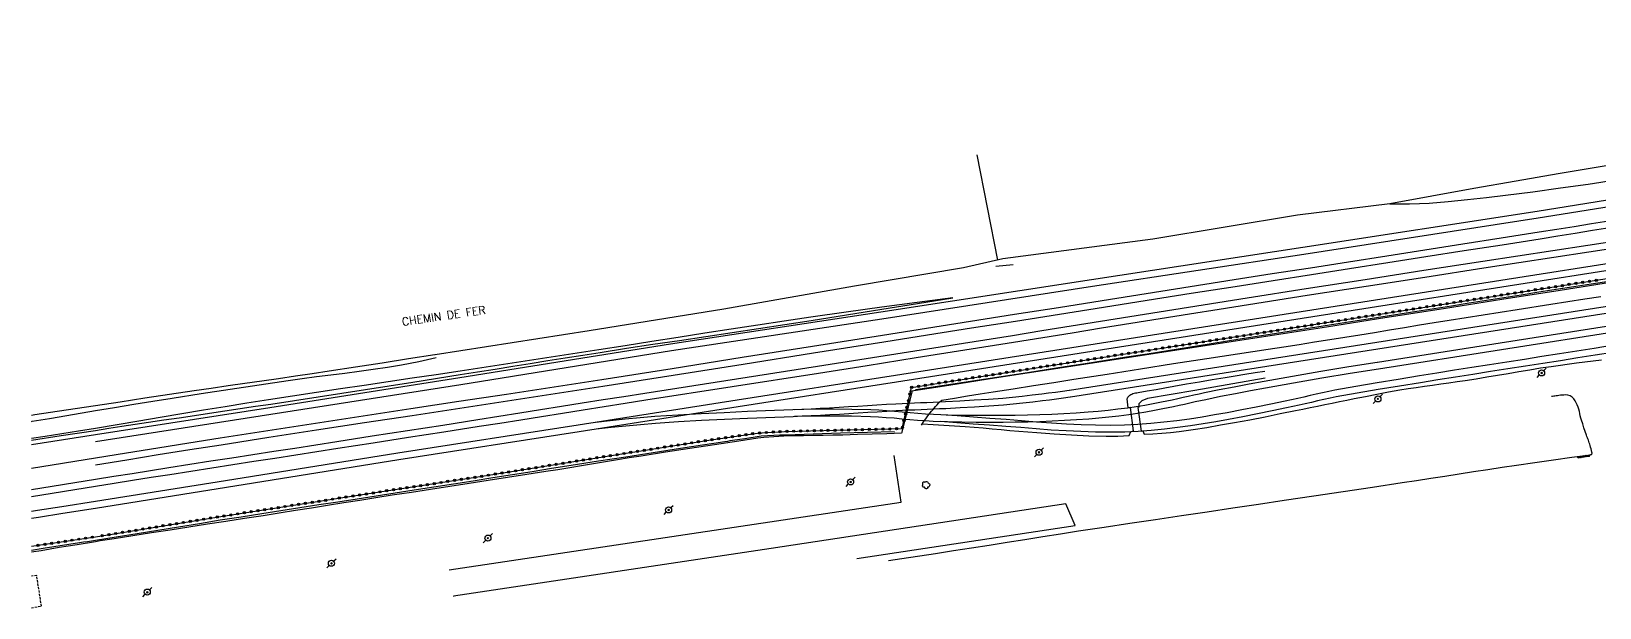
# Model space of a CAD drawing. Header units: millimetres. Extents: x 114000 to 114917, y 149000 to 149965.
# Drawn here: x 114000 to 114342.9, y 149811 to 149937.1 of the extents above; entities that cross this region are included whole.
import ezdxf
from ezdxf.enums import TextEntityAlignment as Align

# ---------------------------------------------------------------- set-up
doc = ezdxf.new("R2010")
doc.units = ezdxf.units.MM
doc.linetypes.add('DASHED', pattern=[0.75, 0.5, -0.25])
doc.layers.get('0').update_dxf_attribs({"linetype": 'CONTINUOUS'})
for name, color, linetype in [('W0006', 2, 'CONTINUOUS'), ('W0010', 4, 'CONTINUOUS'), ('W0017', 7, 'CONTINUOUS'), ('W0112', 1, 'DASHED'), ('W0120', 7, 'CONTINUOUS'), ('W0211', 2, 'CONTINUOUS'), ('W0214', 2, 'CONTINUOUS'), ('W0300', 7, 'CONTINUOUS'), ('W0323', 7, 'CONTINUOUS'), ('W0330', 7, 'CONTINUOUS'), ('W0401', 7, 'CONTINUOUS'), ('W0473', 7, 'CONTINUOUS'), ('W0700', 7, 'CONTINUOUS'), ('W0989', 7, 'CONTINUOUS')]:
    doc.layers.add(name, color=color, linetype=linetype)
doc.styles.get("Standard").update_dxf_attribs({"font": 'romans.shx', "width": 0.85})

# ---------------------------------------------------------------- blocks, each defined once
blk = doc.blocks.new('T473')
for p, q in [((-0.166667, 0.166667), (0.166667, -0.166667)), ((-0.166667, -0.166667), (0.166667, 0.166667)), ((0.500001, 0.500001), (1.000002, 1.000002)), ((-1.000002, -1.000002), (-0.500001, -0.500001))]:
    blk.add_line(p, q)
blk.add_ellipse((0, 0), major_axis=(0.471405, 0.471405), ratio=1, start_param=5.4977871438, end_param=11.780972451)
blk = doc.blocks.new('T300')
for p, q in [((-0.8, 0.51), (-0.86, 0.34)), ((-0.86, 0.34), (-0.86, 0.17)), ((-0.86, 0.17), (-0.74, 0.06)), ((-0.69, 0.63), (-0.8, 0.51)), ((-0.8, -0.06), (-0.74, 0.06)), ((-0.74, 0.06), (-0.69, 0.11)), ((-0.57, 0.69), (-0.69, 0.63)), ((-0.46, 0.69), (-0.57, 0.69)), ((-0.29, 0.63), (-0.46, 0.69)), ((-0.29, 0.63), (-0.17, 0.74)), ((-0.23, 0.57), (-0.29, 0.63)), ((-0.17, 0.74), (-0.06, 0.8)), ((-0.06, 0.8), (0.06, 0.8)), ((0.06, 0.8), (0.23, 0.74)), ((0.23, 0.74), (0.34, 0.63)), ((0.34, 0.63), (0.4, 0.51)), ((0.46, 0.46), (0.34, 0.46)), ((0.4, 0.51), (0.4, 0.46)), ((0.57, 0.4), (0.46, 0.46)), ((0.57, 0.4), (0.69, 0.29)), ((0.69, 0.29), (0.74, 0.17)), ((0.74, 0.06), (0.69, -0.17)), ((0.74, 0.17), (0.74, 0.06)), ((-0.8, -0.17), (-0.8, -0.06)), ((-0.8, -0.23), (-0.8, -0.17)), ((-0.74, -0.34), (-0.8, -0.23)), ((-0.69, -0.4), (-0.74, -0.34)), ((-0.51, -0.46), (-0.69, -0.4)), ((-0.4, -0.46), (-0.51, -0.46)), ((-0.4, -0.46), (-0.34, -0.46)), ((-0.34, -0.46), (-0.34, -0.4)), ((-0.34, -0.51), (-0.34, -0.46)), ((-0.29, -0.63), (-0.34, -0.51)), ((-0.17, -0.74), (-0.29, -0.63)), ((-0.06, -0.8), (-0.17, -0.74)), ((0.06, -0.8), (-0.06, -0.8)), ((0.17, -0.74), (0.06, -0.8)), ((0.23, -0.69), (0.17, -0.74)), ((0.29, -0.46), (0.23, -0.46)), ((0.29, -0.63), (0.23, -0.69)), ((0.46, -0.4), (0.29, -0.46)), ((0.34, -0.51), (0.29, -0.63)), ((0.34, -0.51), (0.34, -0.46)), ((0.57, -0.34), (0.46, -0.4)), ((0.63, -0.29), (0.57, -0.34)), ((0.69, -0.17), (0.63, -0.29))]:
    blk.add_line(p, q)
blk = doc.blocks.new('T401')
for p, q in [((-0.3, 0.3), (0, 0.3)), ((-0.3, -0.25), (-0.3, 0.3)), ((-0.3, 0.15), (0, 0.15)), ((-0.3, 0), (0, 0)), ((0, 0.3), (0, -0.25)), ((-0.3, -0.15), (0, -0.15)), ((-0.3, -0.25), (-0.3, -0.3)), ((-0.3, -0.3), (0, -0.3)), ((0, -0.3), (0, -0.25))]:
    blk.add_line(p, q)
blk = doc.blocks.new('t323o')
at = {"color": 0, "linetype": 'Continuous'}
for radius in [0.25, 0.15]:
    blk.add_circle((0, 0), radius, dxfattribs=at)

msp = doc.modelspace()

# ---------------------------------------------------------------- linework, layer by layer
at = {"layer": 'W0006'}
for points in [[(114091.33, 149819.24), (114190.19, 149834.05), (114188.63, 149844.26)], [(114180.52, 149821.76), (114228.21, 149828.94), (114226.2, 149833.74), (114161.76, 149823.96), (114092.28, 149813.51), (114092.28, 149813.4)]]:
    msp.add_lwpolyline(points, dxfattribs=at)
at = {"layer": 'W0010'}
for points in [[(114344.91, 149882.37), (114341.08, 149881.79), (114337.25, 149881.2), (114333.42, 149880.6), (114329.61, 149880.01), (114325.8, 149879.4), (114321.99, 149878.8), (114318.18, 149878.19), (114314.38, 149877.59), (114310.57, 149876.98), (114306.76, 149876.38), (114302.95, 149875.77), (114297.83, 149874.97), (114292.72, 149874.17), (114287.6, 149873.36), (114282.48, 149872.56), (114277.37, 149871.76), (114272.25, 149870.96), (114267.13, 149870.16), (114262.02, 149869.35), (114257.51, 149868.64), (114253, 149867.93), (114248.49, 149867.21), (114243.98, 149866.49), (114239.47, 149865.78), (114234.97, 149865.07), (114230.46, 149864.36), (114225.95, 149863.65), (114217.8, 149862.39), (114209.66, 149861.14), (114201.51, 149859.9), (114193.36, 149858.67)], [(114188.74, 149849.48), (114182.82, 149849.32), (114176.9, 149849.14), (114170.98, 149848.95), (114165.05, 149848.74), (114163.69, 149848.7), (114162.32, 149848.66), (114160.95, 149848.61), (114159.58, 149848.5), (114159.14, 149848.45), (114158.69, 149848.39), (114158.24, 149848.32), (114157.8, 149848.25), (114157.35, 149848.17), (114156.91, 149848.09), (114156.46, 149848.02), (114156.02, 149847.95), (114155.47, 149847.87), (114154.93, 149847.78), (114154.38, 149847.7), (114153.83, 149847.62), (114153.29, 149847.54), (114152.74, 149847.46), (114152.2, 149847.38), (114151.65, 149847.3), (114149.22, 149846.93), (114146.79, 149846.56), (114144.36, 149846.18), (114141.93, 149845.81), (114135.96, 149844.88), (114130, 149843.95), (114124.03, 149843.02), (114118.07, 149842.09), (114113.77, 149841.41), (114109.48, 149840.74), (114105.18, 149840.06), (114100.89, 149839.38), (114096.59, 149838.7), (114092.29, 149838.02), (114088, 149837.35), (114083.7, 149836.68), (114079.54, 149836.03), (114075.38, 149835.39), (114071.22, 149834.75), (114067.05, 149834.11), (114062.89, 149833.48), (114058.73, 149832.84), (114054.56, 149832.19), (114050.4, 149831.54), (114045.85, 149830.82), (114041.3, 149830.1), (114036.75, 149829.36), (114032.2, 149828.63), (114027.65, 149827.89), (114023.1, 149827.16), (114018.55, 149826.43), (114014, 149825.7)], [(114014, 149825.7), (114013.13, 149825.56), (114012.26, 149825.42), (114011.38, 149825.29), (114010.51, 149825.15), (114002.61, 149823.91), (114000, 149823.5)]]:
    msp.add_lwpolyline(points, dxfattribs=at)
at = {"layer": 'W0017'}
for points in [[(114347.13, 149882.42), (114340.73, 149881.41), (114334.33, 149880.41), (114321.55, 149878.4), (114308.77, 149876.39), (114295.99, 149874.38), (114283.2, 149872.39), (114268.99, 149870.18), (114254.78, 149867.99), (114240.57, 149865.8), (114226.35, 149863.61), (114217.77, 149862.28), (114209.19, 149860.96), (114200.61, 149859.63), (114192.03, 149858.31)], [(114199.09, 149856.42), (114201.89, 149856.86), (114204.69, 149857.31), (114207.5, 149857.75), (114210.3, 149858.19), (114214.72, 149858.89), (114219.14, 149859.59), (114223.56, 149860.28), (114227.98, 149860.98), (114235.24, 149862.11), (114242.51, 149863.25), (114249.77, 149864.38), (114257.04, 149865.51), (114260.4, 149866.03), (114263.76, 149866.54), (114267.12, 149867.06), (114270.48, 149867.57), (114273.84, 149868.08), (114277.2, 149868.6), (114280.56, 149869.12), (114283.92, 149869.64), (114287.19, 149870.17), (114290.46, 149870.69), (114293.72, 149871.23), (114296.99, 149871.76), (114300.25, 149872.3), (114303.52, 149872.84), (114306.78, 149873.37), (114310.05, 149873.89), (114317.46, 149875.07), (114324.87, 149876.24), (114332.28, 149877.41), (114339.69, 149878.55), (114343.21, 149879.1)], [(114243.32, 149848.93), (114245.25, 149849.02), (114247.17, 149849.14), (114249.08, 149849.31), (114251, 149849.52), (114254.03, 149849.94), (114257.04, 149850.43), (114260.05, 149850.96), (114263.06, 149851.5), (114266.41, 149852.12), (114269.76, 149852.77), (114273.1, 149853.44), (114276.44, 149854.11), (114278.04, 149854.43), (114279.64, 149854.76), (114281.24, 149855.09), (114282.83, 149855.43), (114284.43, 149855.76), (114286.02, 149856.09), (114287.62, 149856.42), (114289.22, 149856.74), (114291.72, 149857.23), (114294.22, 149857.72), (114296.73, 149858.18), (114299.24, 149858.62), (114301.03, 149858.91), (114302.81, 149859.18), (114304.6, 149859.44), (114306.39, 149859.68), (114308.18, 149859.93), (114309.97, 149860.18), (114311.76, 149860.44), (114313.55, 149860.7), (114315.9, 149861.08), (114318.25, 149861.47), (114320.59, 149861.86), (114322.94, 149862.26), (114325.28, 149862.66), (114327.63, 149863.05), (114329.98, 149863.43), (114332.33, 149863.78), (114337.85, 149864.54), (114343.37, 149865.25)], [(114269.77, 149861.19), (114254.42, 149858.49), (114244.09, 149856.75), (114242.82, 149856.23), (114242.2, 149855.57), (114242.2, 149854.87), (114241.98, 149854.8), (114242.65, 149849.64), (114243.05, 149849.67), (114243.34, 149848.93)], [(114242.01, 149858.05), (114243.96, 149858.41), (114245.92, 149858.76), (114247.87, 149859.11), (114249.83, 149859.46), (114252.62, 149859.95), (114255.42, 149860.43), (114258.22, 149860.91), (114261.02, 149861.38), (114263.2, 149861.73), (114265.38, 149862.08), (114267.57, 149862.43), (114269.75, 149862.77)], [(114192.61, 149858.4), (114190.3, 149849.15)], [(114194.65, 149850.94), (114195.1, 149851.62), (114195.57, 149852.29), (114196.05, 149852.95), (114196.54, 149853.6), (114196.82, 149853.95), (114197.11, 149854.3), (114197.4, 149854.64), (114197.7, 149854.98), (114198.04, 149855.35), (114198.39, 149855.71), (114198.75, 149856.07), (114199.11, 149856.42)], [(114240.06, 149848.69), (114240.43, 149849.55), (114240.98, 149849.68), (114240.32, 149854.76), (114239.82, 149854.69), (114239.59, 149856.65)], [(114239.6, 149856.65), (114239.68, 149856.84), (114239.78, 149857.03), (114239.91, 149857.2), (114240.05, 149857.36), (114240.22, 149857.5), (114240.42, 149857.63), (114240.62, 149857.73), (114240.83, 149857.82), (114241.12, 149857.92), (114241.42, 149857.99), (114241.72, 149858.03), (114242.02, 149858.05)], [(114340.93, 149844.46), (114341.03, 149844.48), (114341.12, 149844.52), (114341.19, 149844.59), (114341.25, 149844.67), (114341.27, 149844.77), (114341.26, 149844.87), (114341.24, 149844.96), (114341.22, 149845.04), (114341.15, 149845.41), (114341.06, 149845.77), (114340.96, 149846.13), (114340.86, 149846.49), (114340.77, 149846.77), (114340.67, 149847.06), (114340.57, 149847.34), (114340.47, 149847.62), (114340.36, 149847.9), (114340.26, 149848.18), (114340.15, 149848.46), (114340.05, 149848.75), (114339.77, 149849.56), (114339.49, 149850.37), (114339.22, 149851.19), (114338.95, 149852), (114338.82, 149852.48), (114338.7, 149852.96), (114338.59, 149853.44), (114338.49, 149853.92), (114338.37, 149854.4), (114338.22, 149854.88), (114338.05, 149855.34), (114337.83, 149855.79), (114337.57, 149856.24), (114337.27, 149856.67), (114336.9, 149857.05), (114336.45, 149857.35), (114336.01, 149857.5), (114335.55, 149857.53), (114335.1, 149857.52), (114334.67, 149857.49), (114334.34, 149857.47), (114334.02, 149857.42), (114333.71, 149857.36), (114333.39, 149857.31), (114333.14, 149857.27), (114332.89, 149857.24), (114332.65, 149857.2), (114332.4, 149857.16)], [(114194.82, 149851.18), (114197.17, 149851.07), (114199.51, 149850.94), (114201.85, 149850.79), (114204.19, 149850.63), (114206.16, 149850.48), (114208.11, 149850.31), (114210.07, 149850.13), (114212.03, 149849.95), (114213.99, 149849.77), (114215.95, 149849.59), (114217.91, 149849.43), (114219.87, 149849.29), (114223.66, 149849.03), (114227.45, 149848.79), (114231.24, 149848.61), (114235.04, 149848.52), (114236.29, 149848.53), (114237.55, 149848.55), (114238.8, 149848.61), (114240.06, 149848.69)], [(114190.29, 149849.16), (114187.08, 149849.05), (114183.86, 149848.95), (114180.65, 149848.85), (114177.44, 149848.75), (114175.29, 149848.7), (114173.13, 149848.67), (114170.98, 149848.65), (114168.82, 149848.62), (114166.67, 149848.58), (114164.51, 149848.52), (114162.35, 149848.4), (114160.2, 149848.24), (114158.82, 149848.08), (114157.44, 149847.86), (114156.07, 149847.63), (114154.69, 149847.4), (114149.36, 149846.6), (114144.02, 149845.8), (114138.69, 149844.99), (114133.36, 149844.16), (114130.75, 149843.75), (114128.15, 149843.32), (114125.54, 149842.9), (114122.93, 149842.46), (114120.33, 149842.03), (114117.72, 149841.6), (114115.11, 149841.18), (114112.51, 149840.76), (114108.31, 149840.1), (114104.1, 149839.44), (114099.9, 149838.79), (114095.7, 149838.15), (114091.5, 149837.51), (114087.29, 149836.87), (114083.09, 149836.22), (114078.89, 149835.57), (114075.36, 149835.01), (114071.84, 149834.46), (114068.31, 149833.9), (114064.79, 149833.34), (114061.27, 149832.78), (114057.74, 149832.23), (114054.22, 149831.67), (114050.69, 149831.12), (114046.62, 149830.48), (114042.55, 149829.85), (114038.49, 149829.23), (114034.42, 149828.6), (114030.35, 149827.97), (114026.28, 149827.35), (114022.21, 149826.71), (114018.14, 149826.07), (114017.11, 149825.91), (114016.07, 149825.74), (114015.04, 149825.58), (114014, 149825.41)], [(114187.41, 149821.29), (114190.31, 149821.73), (114197.73, 149822.86), (114201.63, 149823.47), (114205.54, 149824.08), (114209.44, 149824.7), (114213.35, 149825.32), (114217.25, 149825.94), (114221.16, 149826.55), (114225.07, 149827.16), (114228.97, 149827.77), (114234.59, 149828.62), (114240.21, 149829.47), (114245.84, 149830.31), (114251.46, 149831.15), (114257.08, 149831.98), (114262.7, 149832.81), (114268.33, 149833.65), (114273.95, 149834.49), (114280.4, 149835.46), (114286.84, 149836.42), (114293.29, 149837.39), (114299.73, 149838.36), (114302.86, 149838.83), (114305.99, 149839.31), (114309.11, 149839.79), (114312.24, 149840.28), (114315.36, 149840.76), (114318.49, 149841.23), (114321.61, 149841.71), (114324.74, 149842.17), (114328.79, 149842.76), (114332.83, 149843.34), (114336.88, 149843.9), (114340.93, 149844.46)], [(114014, 149825.41), (114010.05, 149824.77), (114006.1, 149824.12), (114002.15, 149823.46), (114000, 149823.11)]]:
    msp.add_lwpolyline(points, dxfattribs=at)
at = {"layer": 'W0112'}
msp.add_lwpolyline([(114000, 149810.99), (114002.21, 149811.32), (114001.16, 149818.05), (114000, 149817.86)], dxfattribs=at)
at = {"layer": 'W0120'}
msp.add_lwpolyline([(114214.71, 149886.01), (114210.87, 149885.67)], dxfattribs=at)
at = {"layer": 'W0211'}
for points in [[(114344.82, 149907.72), (114333.88, 149905.9), (114324.66, 149904.33), (114315.44, 149902.71), (114306.24, 149901.05), (114297.04, 149899.35)], [(114014, 149849.79), (114016.91, 149850.23), (114019.81, 149850.67), (114022.72, 149851.11), (114025.62, 149851.55), (114028.96, 149852.06), (114032.3, 149852.55), (114035.64, 149853.05), (114038.98, 149853.55), (114042.32, 149854.05), (114045.66, 149854.55), (114049, 149855.05), (114052.34, 149855.55), (114062.7, 149857.14), (114073.05, 149858.75), (114083.4, 149860.36), (114093.76, 149861.98), (114097.59, 149862.59), (114101.42, 149863.2), (114105.25, 149863.81), (114109.08, 149864.43), (114112.91, 149865.04), (114116.75, 149865.65), (114120.58, 149866.25), (114124.41, 149866.85), (114130.17, 149867.74), (114135.93, 149868.61), (114141.7, 149869.47), (114147.46, 149870.33), (114153.22, 149871.19), (114158.98, 149872.06), (114164.75, 149872.94), (114170.5, 149873.83), (114178.26, 149875.04), (114186, 149876.28), (114193.75, 149877.53), (114201.49, 149878.8)], [(114088.25, 149866.31), (114082.47, 149865.4), (114076.69, 149864.49), (114070.91, 149863.6), (114065.12, 149862.72), (114061.43, 149862.17), (114057.75, 149861.63), (114054.06, 149861.09), (114050.37, 149860.56), (114046.69, 149860.03), (114043, 149859.5), (114039.31, 149858.96), (114035.62, 149858.42), (114030.22, 149857.61), (114024.81, 149856.8), (114019.4, 149855.99), (114014, 149855.16)], [(114007.63, 149854.2), (114000.78, 149853.19), (114000, 149853.07)], [(114014, 149855.16), (114007.62, 149854.19)], [(114000, 149847.67), (114006.51, 149848.66), (114014, 149849.79)]]:
    msp.add_lwpolyline(points, dxfattribs=at)
at = {"layer": 'W0214'}
for points in [[(114297.05, 149899.35), (114299.2, 149899.33), (114301.36, 149899.35), (114303.52, 149899.41), (114305.67, 149899.52), (114309.84, 149899.84), (114314.01, 149900.27), (114318.16, 149900.75), (114322.32, 149901.25), (114328.35, 149902.01), (114334.37, 149902.82), (114340.39, 149903.67), (114346.4, 149904.58)], [(114201.47, 149878.81), (114193.7, 149877.79), (114185.94, 149876.74), (114178.19, 149875.66), (114170.43, 149874.55), (114164.63, 149873.69), (114158.84, 149872.82), (114153.04, 149871.92), (114147.25, 149871.02), (114141.46, 149870.11), (114135.67, 149869.2), (114129.88, 149868.3), (114124.09, 149867.4), (114116.5, 149866.23), (114108.91, 149865.06), (114101.32, 149863.9), (114093.73, 149862.75), (114088.5, 149861.96), (114083.26, 149861.18), (114078.03, 149860.41), (114072.8, 149859.63), (114067.57, 149858.86), (114062.33, 149858.07), (114057.1, 149857.28), (114051.88, 149856.47), (114047.14, 149855.72), (114042.4, 149854.95), (114037.67, 149854.17), (114032.93, 149853.38), (114028.2, 149852.58), (114023.47, 149851.79), (114018.73, 149851), (114014, 149850.22)], [(114014, 149854.1), (114018.19, 149854.8), (114022.39, 149855.49), (114026.58, 149856.17), (114030.78, 149856.84), (114037.12, 149857.83), (114043.46, 149858.81), (114049.81, 149859.76), (114056.15, 149860.7), (114059.25, 149861.13), (114062.35, 149861.54), (114065.45, 149861.93), (114068.55, 149862.33), (114071.65, 149862.73), (114074.75, 149863.16), (114077.84, 149863.62), (114080.93, 149864.13), (114082.84, 149864.48), (114084.74, 149864.86), (114086.64, 149865.27), (114088.53, 149865.72)], [(114000, 149851.74), (114000.21, 149851.77), (114003.98, 149852.41), (114007.76, 149853.05)], [(114007.76, 149853.05), (114014, 149854.1)], [(114014, 149850.22), (114010.34, 149849.62), (114006.68, 149849.04), (114003.02, 149848.46), (114000, 149848)]]:
    msp.add_lwpolyline(points, dxfattribs=at)
at = {"layer": 'W0323'}
for points in [[(114014, 149826.52), (114015.44, 149826.73), (114041.4, 149830.95), (114069.07, 149835.23), (114099.5, 149839.91), (114127.27, 149844.36), (114148.16, 149847.65), (114158.81, 149849.2), (114159.79, 149849.26), (114164.66, 149849.56), (114190.43, 149850.17), (114192.47, 149859.18), (114230.82, 149865.22), (114262.63, 149870.14), (114304.24, 149876.68), (114333.42, 149881.26), (114361.16, 149885.65)], [(114000, 149824.42), (114014, 149826.52)]]:
    msp.add_lwpolyline(points, dxfattribs=at)
at = {"layer": 'W0330'}
for points in [[(114211.33, 149887.02), (114206.83, 149910.05)], [(114297.04, 149899.35), (114276.83, 149896.84), (114245.2, 149891.59), (114212.46, 149887.28), (114203.81, 149885.33), (114179.96, 149881.33), (114151.39, 149876.32), (114121.99, 149871.53), (114088.27, 149866.31)]]:
    msp.add_lwpolyline(points, dxfattribs=at)
at = {"layer": 'W0700'}
for points in [[(114583.29, 149937.09), (114535.89, 149930.03), (114469.35, 149919.67), (114387.64, 149907.06), (114329.29, 149897.68), (114278.03, 149889.77), (114231.83, 149882.74), (114185.78, 149875.62), (114139.78, 149868.66), (114093.71, 149861.26), (114052.11, 149854.71), (114014, 149848.79)], [(114583.51, 149935.6), (114536.11, 149928.55), (114469.58, 149918.18), (114387.88, 149905.58), (114329.52, 149896.2), (114278.26, 149888.29), (114232.06, 149881.26), (114186, 149874.14), (114140.01, 149867.18), (114093.94, 149859.78), (114052.34, 149853.23), (114014, 149847.27)], [(114565.67, 149911.6), (114462.57, 149895.35), (114334.82, 149875.38), (114226.97, 149858.51)], [(114483.92, 149908.02), (114431, 149899.67), (114378.88, 149891.63), (114292.55, 149878.07), (114188.98, 149861.79), (114154.34, 149856.4), (114119.59, 149850.91), (114080.12, 149844.83), (114042.45, 149838.75), (114014, 149834.24)], [(114565.91, 149910.12), (114462.8, 149893.87), (114335.05, 149873.9), (114227.21, 149857.02)], [(114566, 149907.48), (114524.98, 149900.99), (114483.95, 149894.51), (114442.92, 149888.04), (114401.89, 149881.57), (114375, 149877.33), (114348.11, 149873.09), (114321.21, 149868.86), (114294.32, 149864.64)], [(114484.15, 149906.53), (114431.23, 149898.18), (114379.11, 149890.14), (114292.78, 149876.59), (114189.21, 149860.31), (114154.57, 149854.92), (114119.82, 149849.43), (114080.35, 149843.35), (114042.69, 149837.26), (114014, 149832.72)], [(114566.24, 149906), (114525.21, 149899.51), (114484.18, 149893.03), (114443.16, 149886.55), (114402.13, 149880.08), (114375.23, 149875.85), (114348.34, 149871.61), (114321.45, 149867.38), (114294.55, 149863.15)], [(114344.95, 149895.58), (114341.15, 149894.96), (114337.34, 149894.35), (114333.54, 149893.74), (114329.73, 149893.13), (114321.39, 149891.82), (114313.05, 149890.51), (114304.71, 149889.2), (114296.36, 149887.9), (114288.02, 149886.61), (114279.68, 149885.3), (114271.34, 149884), (114263, 149882.69), (114253.39, 149881.18), (114243.79, 149879.67), (114234.18, 149878.15), (114224.58, 149876.63), (114214.97, 149875.11), (114205.37, 149873.6), (114195.76, 149872.08), (114186.15, 149870.56), (114170.8, 149868.13), (114155.45, 149865.7), (114140.1, 149863.27), (114124.74, 149860.87), (114114.31, 149859.25), (114103.88, 149857.66), (114093.44, 149856.07), (114083.01, 149854.48), (114072.57, 149852.9), (114062.14, 149851.3), (114051.71, 149849.69), (114041.28, 149848.07), (114034.46, 149846.99), (114027.64, 149845.91), (114020.82, 149844.81), (114014, 149843.71)], [(114345.19, 149894.1), (114341.38, 149893.48), (114337.58, 149892.87), (114333.77, 149892.26), (114329.96, 149891.65), (114321.62, 149890.34), (114313.28, 149889.03), (114304.94, 149887.72), (114296.6, 149886.42), (114288.26, 149885.12), (114279.91, 149883.82), (114271.57, 149882.52), (114263.23, 149881.21), (114253.62, 149879.7), (114244.02, 149878.19), (114234.41, 149876.67), (114224.81, 149875.15), (114215.2, 149873.63), (114205.6, 149872.11), (114195.99, 149870.6), (114186.39, 149869.08), (114171.04, 149866.65), (114155.68, 149864.22), (114140.33, 149861.79), (114124.97, 149859.39), (114114.54, 149857.77), (114104.11, 149856.17), (114093.68, 149854.59), (114083.24, 149853), (114072.81, 149851.41), (114062.37, 149849.82), (114051.94, 149848.21), (114041.51, 149846.58), (114034.63, 149845.5), (114027.75, 149844.41), (114020.88, 149843.3), (114014, 149842.19)], [(114347.99, 149891.42), (114340.34, 149890.26), (114332.69, 149889.08), (114325.03, 149887.91), (114317.38, 149886.73), (114304.51, 149884.74), (114291.63, 149882.75), (114278.76, 149880.75), (114265.88, 149878.73), (114259.46, 149877.71), (114253.04, 149876.69), (114246.62, 149875.66), (114240.2, 149874.62), (114233.78, 149873.59), (114227.36, 149872.56), (114220.94, 149871.53), (114214.52, 149870.5), (114203.86, 149868.8), (114193.2, 149867.1), (114182.55, 149865.41), (114171.88, 149863.74), (114134.15, 149857.86), (114129.58, 149857.15), (114125.02, 149856.43), (114120.46, 149855.7), (114115.9, 149854.98), (114111.34, 149854.25), (114106.78, 149853.52), (114102.22, 149852.8), (114097.66, 149852.08), (114089.95, 149850.87), (114082.24, 149849.67), (114074.53, 149848.48), (114066.81, 149847.28), (114062.22, 149846.57), (114057.63, 149845.85), (114053.03, 149845.14), (114048.44, 149844.43), (114043.85, 149843.72), (114039.25, 149843.01), (114034.66, 149842.29), (114030.07, 149841.57), (114026.05, 149840.94), (114022.03, 149840.3), (114018.02, 149839.67), (114014, 149839.03)], [(114348.22, 149889.94), (114340.57, 149888.77), (114332.91, 149887.6), (114325.26, 149886.43), (114317.61, 149885.25), (114304.74, 149883.26), (114291.86, 149881.27), (114278.99, 149879.26), (114266.12, 149877.24), (114259.7, 149876.23), (114253.27, 149875.2), (114246.85, 149874.17), (114240.43, 149873.14), (114234.02, 149872.11), (114227.6, 149871.08), (114221.18, 149870.05), (114214.76, 149869.02), (114204.1, 149867.32), (114193.44, 149865.62), (114182.78, 149863.93), (114172.12, 149862.26), (114134.38, 149856.38), (114129.81, 149855.67), (114125.25, 149854.95), (114120.69, 149854.22), (114116.13, 149853.49), (114111.57, 149852.77), (114107.01, 149852.04), (114102.45, 149851.31), (114097.89, 149850.6), (114090.18, 149849.39), (114082.47, 149848.19), (114074.76, 149846.99), (114067.04, 149845.8), (114062.45, 149845.08), (114057.86, 149844.37), (114053.27, 149843.66), (114048.67, 149842.95), (114044.08, 149842.24), (114039.49, 149841.52), (114034.89, 149840.81), (114030.3, 149840.09), (114026.23, 149839.45), (114022.15, 149838.8), (114018.08, 149838.16), (114014, 149837.51)], [(114345.78, 149866.85), (114341.97, 149866.24), (114338.17, 149865.64), (114334.36, 149865.03), (114330.53, 149864.43), (114326.71, 149863.83), (114322.88, 149863.23), (114319.05, 149862.64), (114315.23, 149862.04), (114311.4, 149861.44), (114307.58, 149860.83), (114303.75, 149860.21), (114299.14, 149859.46), (114294.53, 149858.72), (114289.92, 149857.94), (114285.32, 149857.09), (114283.97, 149856.81), (114282.61, 149856.52), (114281.26, 149856.22), (114279.91, 149855.91), (114278.55, 149855.6), (114277.2, 149855.29), (114275.85, 149854.99), (114274.49, 149854.7), (114271.31, 149854.03), (114268.12, 149853.39), (114264.93, 149852.76), (114261.74, 149852.17), (114258.97, 149851.68), (114256.21, 149851.2), (114253.43, 149850.76), (114250.65, 149850.39), (114247.77, 149850.06), (114244.89, 149849.77), (114242, 149849.56), (114239.1, 149849.42), (114235.9, 149849.37), (114232.71, 149849.42), (114229.51, 149849.53), (114226.31, 149849.67), (114223, 149849.86), (114219.69, 149850.11), (114216.38, 149850.38), (114213.08, 149850.64), (114209.5, 149850.9), (114205.92, 149851.17), (114202.34, 149851.43), (114198.77, 149851.69)], [(114345.55, 149868.33), (114341.74, 149867.72), (114337.93, 149867.12), (114334.12, 149866.51), (114330.3, 149865.91), (114326.47, 149865.31), (114322.64, 149864.72), (114318.81, 149864.12), (114314.99, 149863.52), (114311.16, 149862.92), (114307.33, 149862.31), (114303.51, 149861.69), (114298.89, 149860.94), (114294.26, 149860.19), (114289.64, 149859.41), (114285.04, 149858.56), (114283.68, 149858.28), (114282.32, 149857.99), (114280.96, 149857.69), (114279.61, 149857.38), (114278.25, 149857.07), (114276.9, 149856.76), (114275.55, 149856.46), (114274.19, 149856.16), (114271.01, 149855.5), (114267.84, 149854.86), (114264.66, 149854.24), (114261.47, 149853.64), (114258.73, 149853.16), (114255.98, 149852.68), (114253.23, 149852.25), (114250.47, 149851.87), (114247.63, 149851.55), (114244.77, 149851.27), (114241.92, 149851.06), (114239.06, 149850.92), (114235.89, 149850.87), (114232.72, 149850.92), (114229.55, 149851.03), (114226.38, 149851.17), (114223.08, 149851.36), (114219.78, 149851.61), (114216.48, 149851.88), (114213.19, 149852.14), (114209.61, 149852.4), (114206.03, 149852.66), (114202.45, 149852.93), (114198.88, 149853.19)], [(114294.31, 149864.65), (114288.12, 149863.67), (114281.93, 149862.65), (114275.75, 149861.59), (114269.58, 149860.5), (114266.3, 149859.89), (114263.03, 149859.27), (114259.76, 149858.63), (114256.5, 149857.97), (114255.33, 149857.72), (114254.16, 149857.47), (114252.99, 149857.21), (114251.83, 149856.94), (114250.66, 149856.68), (114249.49, 149856.42), (114248.32, 149856.17), (114247.15, 149855.94), (114245.31, 149855.59), (114243.46, 149855.25), (114241.61, 149854.94), (114239.76, 149854.66), (114237.6, 149854.39), (114235.43, 149854.15), (114233.26, 149853.94), (114231.09, 149853.76), (114228.44, 149853.57), (114225.8, 149853.41), (114223.15, 149853.28), (114220.5, 149853.18), (114217.82, 149853.1), (114215.14, 149853.05), (114212.46, 149853.03), (114209.77, 149853.03), (114206.65, 149853.04), (114203.52, 149853.07), (114200.39, 149853.13), (114197.26, 149853.24), (114195.55, 149853.34), (114193.84, 149853.46), (114192.13, 149853.61), (114190.42, 149853.76), (114188.71, 149853.91), (114187, 149854.06), (114185.28, 149854.17), (114183.57, 149854.26), (114179.39, 149854.38), (114175.21, 149854.42), (114171.03, 149854.39), (114166.85, 149854.29)], [(114294.54, 149863.17), (114288.36, 149862.19), (114282.18, 149861.17), (114276.01, 149860.11), (114269.85, 149859.02), (114266.58, 149858.42), (114263.32, 149857.8), (114260.06, 149857.16), (114256.8, 149856.5), (114255.63, 149856.25), (114254.46, 149856), (114253.29, 149855.74), (114252.12, 149855.47), (114250.95, 149855.21), (114249.78, 149854.95), (114248.61, 149854.7), (114247.43, 149854.47), (114245.57, 149854.11), (114243.71, 149853.77), (114241.84, 149853.46), (114239.96, 149853.18), (114237.78, 149852.9), (114235.59, 149852.66), (114233.4, 149852.45), (114231.21, 149852.27), (114228.55, 149852.07), (114225.88, 149851.91), (114223.22, 149851.78), (114220.55, 149851.68), (114217.86, 149851.6), (114215.16, 149851.55), (114212.47, 149851.53), (114209.77, 149851.53), (114206.63, 149851.54), (114203.48, 149851.57), (114200.34, 149851.63), (114197.19, 149851.74), (114195.48, 149851.84), (114193.77, 149851.96), (114192.06, 149852.11), (114190.35, 149852.26), (114188.65, 149852.42), (114186.94, 149852.56), (114185.23, 149852.67), (114183.51, 149852.76), (114179.36, 149852.88), (114175.2, 149852.92), (114171.05, 149852.89), (114166.9, 149852.79)], [(114226.96, 149858.51), (114225.46, 149858.3), (114223.95, 149858.1), (114222.44, 149857.91), (114220.93, 149857.72), (114218.81, 149857.47), (114216.68, 149857.22), (114214.55, 149856.99), (114212.42, 149856.79), (114209.28, 149856.55), (114206.15, 149856.36), (114203.01, 149856.19), (114199.87, 149856.02), (114198.52, 149855.96), (114197.16, 149855.89), (114195.81, 149855.84), (114194.46, 149855.78), (114193.1, 149855.72), (114191.75, 149855.67), (114190.39, 149855.6), (114189.04, 149855.54), (114186.97, 149855.42), (114184.9, 149855.3), (114182.82, 149855.17), (114180.75, 149855.03), (114178.68, 149854.9), (114176.61, 149854.77), (114174.54, 149854.65), (114172.46, 149854.54), (114170.48, 149854.44), (114168.49, 149854.36), (114166.5, 149854.28), (114164.51, 149854.2), (114162.53, 149854.13), (114160.54, 149854.05), (114158.55, 149853.97), (114156.56, 149853.88), (114151.51, 149853.64), (114146.46, 149853.41), (114141.41, 149853.14), (114136.36, 149852.79), (114133.1, 149852.53), (114129.84, 149852.22), (114126.59, 149851.88), (114123.34, 149851.5)], [(114227.17, 149857.03), (114225.66, 149856.82), (114224.14, 149856.61), (114222.63, 149856.42), (114221.11, 149856.23), (114218.97, 149855.98), (114216.83, 149855.73), (114214.69, 149855.5), (114212.54, 149855.3), (114209.4, 149855.05), (114206.25, 149854.86), (114203.1, 149854.69), (114199.95, 149854.53), (114198.6, 149854.46), (114197.24, 149854.4), (114195.89, 149854.34), (114194.54, 149854.28), (114193.18, 149854.23), (114191.83, 149854.17), (114190.47, 149854.11), (114189.12, 149854.04), (114187.05, 149853.92), (114184.97, 149853.8), (114182.9, 149853.67), (114180.83, 149853.54), (114178.76, 149853.4), (114176.69, 149853.27), (114174.61, 149853.15), (114172.54, 149853.04), (114170.55, 149852.95), (114168.56, 149852.86), (114166.58, 149852.78), (114164.59, 149852.7), (114162.6, 149852.63), (114160.61, 149852.55), (114158.62, 149852.47), (114156.63, 149852.38), (114151.59, 149852.15), (114146.55, 149851.91), (114141.51, 149851.64), (114136.48, 149851.3), (114133.23, 149851.03), (114129.99, 149850.73), (114126.76, 149850.39), (114123.52, 149850.01)], [(114014, 149848.79), (114000, 149846.61)], [(114014, 149843.71), (114000, 149841.43)], [(114014, 149839.03), (114000, 149836.79)], [(114014, 149837.51), (114000, 149835.27)], [(114006.65, 149833.08), (114001.31, 149832.23), (114000, 149832.02)], [(114014, 149834.24), (114006.65, 149833.08)], [(114014, 149832.72), (114006.88, 149831.6)], [(114006.88, 149831.6), (114001.55, 149830.75), (114000, 149830.5)]]:
    msp.add_lwpolyline(points, dxfattribs=at)

# ---------------------------------------------------------------- block references
at = {"layer": 'W0300'}
msp.add_blockref('T300', (114195.69, 149837.79), dxfattribs=at)
at = {"layer": 'W0323'}
for p, rotation in [((114324.41, 149879.84), 8.905456915848042), ((114325.89, 149880.08), 8.905456915848042), ((114327.37, 149880.31), 8.905456915848042), ((114328.85, 149880.54), 8.905456915848042), ((114330.33, 149880.77), 8.905456915848042), ((114331.82, 149881.01), 8.905456915848042), ((114333.3, 149881.24), 8.905456915848042), ((114334.78, 149881.47), 8.990762653943518), ((114336.26, 149881.71), 8.990762653943518), ((114337.74, 149881.94), 8.990762653943518), ((114339.22, 149882.18), 8.990762653943518), ((114340.71, 149882.41), 8.990762653943518), ((114342.19, 149882.64), 8.990762653943518), ((114302.18, 149876.36), 8.942221976094457), ((114303.66, 149876.59), 8.942221976094457), ((114305.14, 149876.83), 8.905456915848042), ((114306.62, 149877.06), 8.905456915848042), ((114308.1, 149877.29), 8.905456915848042), ((114309.59, 149877.52), 8.905456915848042), ((114311.07, 149877.76), 8.905456915848042), ((114312.55, 149877.99), 8.905456915848042), ((114314.03, 149878.22), 8.905456915848042), ((114315.51, 149878.45), 8.905456915848042), ((114317, 149878.68), 8.905456915848042), ((114318.48, 149878.92), 8.905456915848042), ((114319.96, 149879.15), 8.905456915848042), ((114321.44, 149879.38), 8.905456915848042), ((114322.92, 149879.61), 8.905456915848042), ((114281.43, 149873.1), 8.942221976094457), ((114282.91, 149873.33), 8.942221976094457), ((114284.4, 149873.56), 8.942221976094457), ((114285.88, 149873.8), 8.942221976094457), ((114287.36, 149874.03), 8.942221976094457), ((114288.84, 149874.26), 8.942221976094457), ((114290.32, 149874.5), 8.942221976094457), ((114291.81, 149874.73), 8.942221976094457), ((114293.29, 149874.96), 8.942221976094457), ((114294.77, 149875.19), 8.942221976094457), ((114296.25, 149875.43), 8.942221976094457), ((114297.73, 149875.66), 8.942221976094457), ((114299.21, 149875.89), 8.942221976094457), ((114300.7, 149876.13), 8.942221976094457), ((114259.2, 149869.61), 8.780132917489906), ((114260.69, 149869.84), 8.780132917489906), ((114262.17, 149870.07), 8.780132917489906), ((114263.65, 149870.3), 8.942221976094457), ((114265.13, 149870.53), 8.942221976094457), ((114266.62, 149870.76), 8.942221976094457), ((114268.1, 149871), 8.942221976094457), ((114269.58, 149871.23), 8.942221976094457), ((114271.06, 149871.46), 8.942221976094457), ((114272.54, 149871.7), 8.942221976094457), ((114274.02, 149871.93), 8.942221976094457), ((114275.51, 149872.16), 8.942221976094457), ((114276.99, 149872.4), 8.942221976094457), ((114278.47, 149872.63), 8.942221976094457), ((114279.95, 149872.86), 8.942221976094457), ((114236.97, 149866.17), 8.780132917489906), ((114238.45, 149866.4), 8.780132917489906), ((114239.93, 149866.63), 8.780132917489906), ((114241.42, 149866.86), 8.780132917489906), ((114242.9, 149867.09), 8.780132917489906), ((114244.38, 149867.32), 8.780132917489906), ((114245.86, 149867.55), 8.780132917489906), ((114247.35, 149867.78), 8.780132917489906), ((114248.83, 149868.01), 8.780132917489906), ((114250.31, 149868.23), 8.780132917489906), ((114251.79, 149868.46), 8.780132917489906), ((114253.28, 149868.69), 8.780132917489906), ((114254.76, 149868.92), 8.780132917489906), ((114256.24, 149869.15), 8.780132917489906), ((114257.72, 149869.38), 8.780132917489906), ((114214.74, 149862.69), 8.954900171792312), ((114216.22, 149862.92), 8.954900171792312), ((114217.7, 149863.16), 8.954900171792312), ((114219.18, 149863.39), 8.954900171792312), ((114220.67, 149863.62), 8.954900171792312), ((114222.15, 149863.86), 8.954900171792312), ((114223.63, 149864.09), 8.954900171792312), ((114225.11, 149864.32), 8.954900171792312), ((114226.59, 149864.56), 8.954900171792312), ((114228.08, 149864.79), 8.954900171792312), ((114229.56, 149865.03), 8.954900171792312), ((114231.04, 149865.26), 8.780132917489906), ((114232.52, 149865.49), 8.780132917489906), ((114234, 149865.72), 8.780132917489906), ((114235.49, 149865.95), 8.780132917489906), ((114192.51, 149859.19), 8.954900171792312), ((114194, 149859.42), 8.954900171792312), ((114195.48, 149859.66), 8.954900171792312), ((114196.96, 149859.89), 8.954900171792312), ((114198.44, 149860.12), 8.954900171792312), ((114199.92, 149860.36), 8.954900171792312), ((114201.4, 149860.59), 8.954900171792312), ((114202.89, 149860.82), 8.954900171792312), ((114204.37, 149861.06), 8.954900171792312), ((114205.85, 149861.29), 8.954900171792312), ((114207.33, 149861.52), 8.954900171792312), ((114208.81, 149861.76), 8.954900171792312), ((114210.29, 149861.99), 8.954900171792312), ((114211.78, 149862.22), 8.954900171792312), ((114213.26, 149862.46), 8.954900171792312), ((114191.82, 149856.3), 77.22045679408546), ((114192.15, 149857.76), 77.22045679408546), ((114191.16, 149853.37), 77.22045679408546), ((114191.49, 149854.83), 77.22045679408546), ((114157.74, 149849.05), 8.309212227510088), ((114159.23, 149849.23), 3.089341063638262), ((114160.73, 149849.32), 3.588067949635581), ((114162.23, 149849.41), 3.588067949635581), ((114163.72, 149849.5), 3.588067949635581), ((114165.22, 149849.58), 1.340280643009924), ((114166.72, 149849.61), 1.340280643009924), ((114168.22, 149849.65), 1.340280643009924), ((114169.72, 149849.68), 1.340280643009924), ((114171.22, 149849.72), 1.340280643009924), ((114172.72, 149849.75), 1.340280643009924), ((114174.22, 149849.79), 1.340280643009924), ((114175.72, 149849.82), 1.340280643009924), ((114177.22, 149849.86), 1.340280643009924), ((114178.72, 149849.89), 1.340280643009924), ((114180.22, 149849.93), 1.340280643009924), ((114181.72, 149849.96), 1.340280643009924), ((114183.22, 149850), 1.340280643009924), ((114184.72, 149850.03), 1.340280643009924), ((114186.22, 149850.07), 1.340280643009924), ((114187.72, 149850.1), 1.340280643009924), ((114189.21, 149850.14), 1.340280643009924), ((114190.49, 149850.44), 77.22045679408546), ((114190.82, 149851.91), 77.22045679408546), ((114135.5, 149845.65), 8.959240244647075), ((114136.98, 149845.89), 8.959240244647075), ((114138.47, 149846.12), 8.959240244647075), ((114139.95, 149846.35), 8.959240244647075), ((114141.43, 149846.59), 8.959240244647075), ((114142.91, 149846.82), 8.959240244647075), ((114144.39, 149847.06), 8.959240244647075), ((114145.87, 149847.29), 8.959240244647075), ((114147.36, 149847.52), 8.959240244647075), ((114148.84, 149847.75), 8.309212227510088), ((114150.32, 149847.97), 8.309212227510088), ((114151.81, 149848.18), 8.309212227510088), ((114153.29, 149848.4), 8.309212227510088), ((114154.78, 149848.62), 8.309212227510088), ((114156.26, 149848.83), 8.309212227510088), ((114113.28, 149842.12), 9.101622284975065), ((114114.76, 149842.35), 9.101622284975065), ((114116.24, 149842.59), 9.101622284975065), ((114117.73, 149842.83), 9.101622284975065), ((114119.21, 149843.06), 9.101622284975065), ((114120.69, 149843.3), 9.101622284975065), ((114122.17, 149843.54), 9.101622284975065), ((114123.65, 149843.78), 9.101622284975065), ((114125.13, 149844.01), 9.101622284975065), ((114126.61, 149844.25), 9.101622284975065), ((114128.09, 149844.49), 8.959240244647075), ((114129.58, 149844.72), 8.959240244647075), ((114131.06, 149844.95), 8.959240244647075), ((114132.54, 149845.19), 8.959240244647075), ((114134.02, 149845.42), 8.959240244647075), ((114091.06, 149838.61), 8.73781431574981), ((114092.54, 149838.84), 8.73781431574981), ((114094.02, 149839.07), 8.73781431574981), ((114095.5, 149839.29), 8.73781431574981), ((114096.99, 149839.52), 8.73781431574981), ((114098.47, 149839.75), 8.73781431574981), ((114099.95, 149839.98), 9.101622284975065), ((114101.43, 149840.22), 9.101622284975065), ((114102.91, 149840.45), 9.101622284975065), ((114104.4, 149840.69), 9.101622284975065), ((114105.88, 149840.93), 9.101622284975065), ((114107.36, 149841.17), 9.101622284975065), ((114108.84, 149841.4), 9.101622284975065), ((114110.32, 149841.64), 9.101622284975065), ((114111.8, 149841.88), 9.101622284975065), ((114068.82, 149835.19), 8.793920272091224), ((114070.3, 149835.42), 8.73781431574981), ((114071.78, 149835.65), 8.73781431574981), ((114073.27, 149835.88), 8.73781431574981), ((114074.75, 149836.1), 8.73781431574981), ((114076.23, 149836.33), 8.73781431574981), ((114077.71, 149836.56), 8.73781431574981), ((114079.2, 149836.79), 8.73781431574981), ((114080.68, 149837.01), 8.73781431574981), ((114082.16, 149837.24), 8.73781431574981), ((114083.64, 149837.47), 8.73781431574981), ((114085.13, 149837.7), 8.73781431574981), ((114086.61, 149837.93), 8.73781431574981), ((114088.09, 149838.15), 8.73781431574981), ((114089.57, 149838.38), 8.73781431574981), ((114046.58, 149831.75), 8.793920272091224), ((114048.06, 149831.98), 8.793920272091224), ((114049.55, 149832.21), 8.793920272091224), ((114051.03, 149832.44), 8.793920272091224), ((114052.51, 149832.67), 8.793920272091224), ((114053.99, 149832.9), 8.793920272091224), ((114055.48, 149833.13), 8.793920272091224), ((114056.96, 149833.36), 8.793920272091224), ((114058.44, 149833.59), 8.793920272091224), ((114059.92, 149833.82), 8.793920272091224), ((114061.41, 149834.04), 8.793920272091224), ((114062.89, 149834.27), 8.793920272091224), ((114064.37, 149834.5), 8.793920272091224), ((114065.85, 149834.73), 8.793920272091224), ((114067.34, 149834.96), 8.793920272091224), ((114025.85, 149828.42), 9.221312712686728), ((114027.33, 149828.67), 9.221312712686728), ((114028.81, 149828.91), 9.221312712686728), ((114030.29, 149829.15), 9.221312712686728), ((114031.77, 149829.39), 9.221312712686728), ((114033.25, 149829.63), 9.221312712686728), ((114034.73, 149829.87), 9.221312712686728), ((114036.21, 149830.11), 9.221312712686728), ((114037.69, 149830.35), 9.221312712686728), ((114039.17, 149830.59), 9.221312712686728), ((114040.65, 149830.83), 9.221312712686728), ((114042.14, 149831.06), 8.793920272091224), ((114043.62, 149831.29), 8.793920272091224), ((114045.1, 149831.52), 8.793920272091224), ((114004.45, 149825.09), 8.510537513339246), ((114005.93, 149825.31), 8.510537513339246), ((114007.42, 149825.53), 8.510537513339246), ((114008.9, 149825.76), 8.510537513339246), ((114010.38, 149825.98), 8.510537513339246), ((114011.87, 149826.2), 8.510537513339246), ((114013.35, 149826.42), 8.510537513339246), ((114015.48, 149826.74), 9.221312712686728), ((114016.96, 149826.98), 9.221312712686728), ((114018.44, 149827.22), 9.221312712686728), ((114019.93, 149827.46), 9.221312712686728), ((114021.41, 149827.7), 9.221312712686728), ((114022.89, 149827.94), 9.221312712686728), ((114024.37, 149828.18), 9.221312712686728), ((114001.48, 149824.65), 8.510537513339246), ((114002.97, 149824.87), 8.510537513339246)]:
    msp.add_blockref('t323o', p, dxfattribs=dict(at, rotation=rotation))
at = {"layer": 'W0401'}
for p, rotation in [((114338.42, 149844.05), 108.8561571999222), ((114339.06, 149844.16), 108.9716147176521), ((114339.72, 149844.29), 109.0913615941807), ((114340.4, 149844.32), 99.0016149069412)]:
    msp.add_blockref('T401', p, dxfattribs=dict(at, rotation=rotation))
at = {"layer": 'W0473'}
for p in [(114330.24, 149862.36), (114294.44, 149856.67), (114220.35, 149844.99), (114179.14, 149838.52), (114139.34, 149832.38), (114099.82, 149826.2), (114065.62, 149820.71), (114025.34, 149814.39)]:
    msp.add_blockref('T473', p, dxfattribs=at)

# ---------------------------------------------------------------- texts
at = {"layer": 'W0989'}
msp.add_text('CHEMIN DE FER', height=1.75, rotation=8.2912, dxfattribs=at).set_placement((114081.04, 149873.53), align=Align.MIDDLE_LEFT)

doc.saveas('drawing.dxf')
